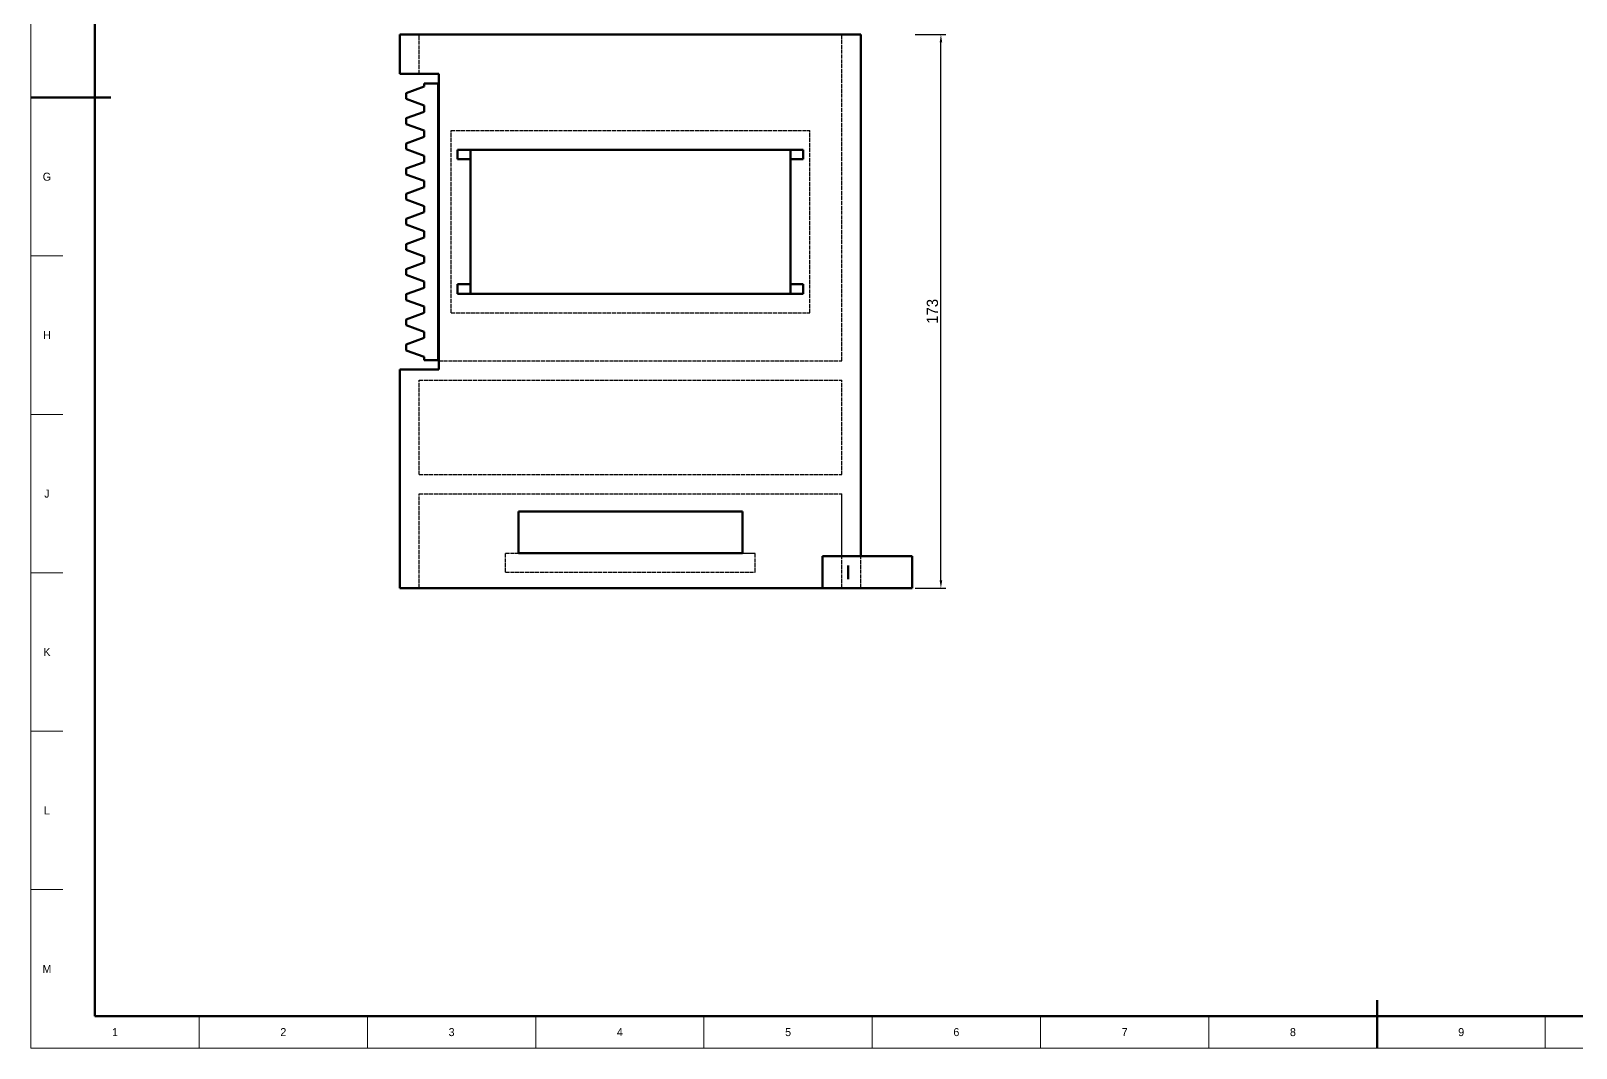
# Model space of a CAD drawing. Header units: millimetres. Extents: x 0 to 841, y 0 to 594.
# Drawn here: x 0 to 482.7, y 0 to 317.8 of the extents above; entities that cross this region are included whole.
import ezdxf
from ezdxf.enums import TextEntityAlignment as Align

# ---------------------------------------------------------------- set-up
doc = ezdxf.new("R2010")
doc.units = ezdxf.units.MM
doc.linetypes.add('DASHED', pattern=[1.524, 1.27, -0.254])
for name, color, linetype, lineweight in [('COTAS', 7, 'CONTINUOUS', 25), ('FINA', 7, 'CONTINUOUS', 18), ('NORMA', 7, 'CONTINUOUS', 70), ('OCULTA', 8, 'DASHED', 25), ('TEXTO', 7, 'CONTINUOUS', 25), ('VISIBLE', 7, 'CONTINUOUS', 50)]:
    doc.layers.add(name, color=color, linetype=linetype, lineweight=lineweight)
doc.dimstyles.new('F3D_1000', dxfattribs={"dimtxt": 3.5, "dimasz": 2.5, "dimexe": 1.5, "dimexo": 1, "dimgap": 0.9, "dimtad": 1, "dimdec": 1, "dimdsep": 46, "dimcen": 2.5, "dimazin": 3, "dimtfac": 1, "dimtmove": 0, "dimatfit": 3})

msp = doc.modelspace()

# ---------------------------------------------------------------- linework, layer by layer
at = {"layer": 'FINA'}
for p, q in [((0, 297), (10, 297)), ((0, 247.5), (10, 247.5)), ((0, 198), (10, 198)), ((0, 148.5), (10, 148.5)), ((0, 99), (10, 99)), ((0, 49.5), (10, 49.5)), ((52.56, 0), (52.56, 10)), ((105.12, 0), (105.12, 10)), ((157.69, 0), (157.69, 10)), ((210.25, 0), (210.25, 10)), ((262.81, 0), (262.81, 10)), ((315.38, 0), (315.38, 10)), ((367.94, 0), (367.94, 10)), ((420.5, 0), (420.5, 10)), ((473.06, 0), (473.06, 10))]:
    msp.add_line(p, q, dxfattribs=at)
msp.add_lwpolyline([(0, 0), (841, 0), (841, 594), (0, 594)], close=True, dxfattribs=at)
at = {"layer": 'NORMA'}
for p, q in [((0, 297), (25, 297)), ((420.5, 0), (420.5, 15))]:
    msp.add_line(p, q, dxfattribs=at)
msp.add_lwpolyline([(20, 10), (831, 10), (831, 584), (20, 584)], close=True, dxfattribs=at)
at = {"layer": 'OCULTA'}
for p, q in [((115.27, 304.38), (115.27, 316.68)), ((115.27, 316.68), (121.27, 316.68)), ((115.27, 316.68), (115.27, 316.68)), ((121.27, 304.38), (121.27, 316.68)), ((121.27, 316.68), (121.27, 316.68)), ((121.27, 304.38), (121.27, 316.68)), ((121.27, 316.68), (253.27, 316.68)), ((253.27, 214.68), (253.27, 316.68)), ((253.27, 316.68), (259.27, 316.68)), ((253.27, 214.68), (253.27, 316.68)), ((253.27, 316.68), (253.27, 316.68)), ((259.27, 143.68), (259.27, 316.68)), ((259.27, 316.68), (259.27, 316.68)), ((259.27, 316.68), (259.27, 316.68)), ((115.27, 304.38), (121.27, 304.38)), ((115.27, 304.38), (115.27, 304.38)), ((121.27, 304.38), (121.27, 304.38)), ((121.27, 304.38), (127.38, 304.38)), ((127.38, 214.68), (127.38, 304.38)), ((127.38, 304.38), (127.38, 304.38)), ((117.27, 298.35), (122.89, 300.4)), ((122.89, 300.4), (122.89, 301.37)), ((122.89, 301.37), (127.27, 301.37)), ((122.89, 301.37), (122.89, 301.37)), ((122.89, 300.4), (122.89, 300.4)), ((127.27, 214.98), (127.27, 301.37)), ((127.27, 301.37), (127.27, 301.37)), ((117.27, 296.54), (117.27, 298.35)), ((117.27, 298.35), (117.27, 298.35)), ((122.89, 294.49), (117.27, 296.54)), ((117.27, 296.54), (117.27, 296.54)), ((122.89, 292.54), (122.89, 294.49)), ((122.89, 294.49), (122.89, 294.49)), ((117.27, 290.49), (122.89, 292.54)), ((117.27, 288.69), (117.27, 290.49)), ((117.27, 290.49), (117.27, 290.49)), ((122.89, 292.54), (122.89, 292.54)), ((117.27, 288.69), (122.89, 286.64)), ((117.27, 288.69), (117.27, 288.69)), ((122.89, 284.69), (122.89, 286.64)), ((122.89, 286.64), (122.89, 286.64)), ((131.27, 229.68), (131.27, 286.68)), ((131.27, 229.68), (131.27, 286.68)), ((131.27, 286.68), (131.27, 286.68)), ((131.27, 286.68), (243.27, 286.68)), ((131.27, 286.68), (243.27, 286.68)), ((243.27, 229.68), (243.27, 286.68)), ((243.27, 229.68), (243.27, 286.68)), ((243.27, 286.68), (243.27, 286.68)), ((117.27, 282.64), (122.89, 284.69)), ((117.27, 280.83), (117.27, 282.64)), ((117.27, 282.64), (117.27, 282.64)), ((117.27, 280.83), (122.89, 278.79)), ((117.27, 280.83), (117.27, 280.83)), ((122.89, 284.69), (122.89, 284.69)), ((133.27, 280.68), (133.27, 280.68)), ((137.27, 235.68), (137.27, 280.68)), ((137.27, 280.68), (137.27, 280.68)), ((137.27, 280.68), (237.27, 280.68)), ((237.27, 235.68), (237.27, 280.68)), ((237.27, 280.68), (237.27, 280.68)), ((237.27, 280.68), (237.27, 280.68)), ((241.27, 280.68), (241.27, 280.68)), ((117.27, 274.79), (122.89, 276.83)), ((122.89, 276.83), (122.89, 278.79)), ((122.89, 278.79), (122.89, 278.79)), ((122.89, 276.83), (122.89, 276.83)), ((117.27, 272.98), (117.27, 274.79)), ((117.27, 274.79), (117.27, 274.79)), ((117.27, 272.98), (122.89, 270.93)), ((117.27, 272.98), (117.27, 272.98)), ((122.89, 268.98), (122.89, 270.93)), ((122.89, 270.93), (122.89, 270.93)), ((117.27, 266.93), (122.89, 268.98)), ((117.27, 265.13), (117.27, 266.93)), ((117.27, 266.93), (117.27, 266.93)), ((122.89, 268.98), (122.89, 268.98)), ((117.27, 265.13), (122.89, 263.08)), ((117.27, 265.13), (117.27, 265.13)), ((117.27, 259.08), (122.89, 261.13)), ((122.89, 261.13), (122.89, 263.08)), ((122.89, 263.08), (122.89, 263.08)), ((122.89, 261.13), (122.89, 261.13)), ((117.27, 257.27), (117.27, 259.08)), ((117.27, 259.08), (117.27, 259.08)), ((117.27, 257.27), (122.89, 255.22)), ((117.27, 257.27), (117.27, 257.27)), ((117.27, 251.22), (122.89, 253.27)), ((117.27, 249.42), (117.27, 251.22)), ((117.27, 251.22), (117.27, 251.22)), ((122.89, 253.27), (122.89, 255.22)), ((122.89, 255.22), (122.89, 255.22)), ((122.89, 253.27), (122.89, 253.27)), ((117.27, 249.42), (122.89, 247.37)), ((117.27, 249.42), (117.27, 249.42)), ((122.89, 245.42), (122.89, 247.37)), ((122.89, 247.37), (122.89, 247.37)), ((117.27, 243.37), (122.89, 245.42)), ((117.27, 241.56), (117.27, 243.37)), ((117.27, 243.37), (117.27, 243.37)), ((122.89, 239.52), (117.27, 241.56)), ((117.27, 241.56), (117.27, 241.56)), ((122.89, 245.42), (122.89, 245.42)), ((117.27, 235.52), (122.89, 237.56)), ((122.89, 237.56), (122.89, 239.52)), ((122.89, 239.52), (122.89, 239.52)), ((122.89, 237.56), (122.89, 237.56)), ((117.27, 233.71), (117.27, 235.52)), ((117.27, 235.52), (117.27, 235.52)), ((117.27, 233.71), (122.89, 231.66)), ((117.27, 233.71), (117.27, 233.71)), ((133.27, 235.68), (133.27, 235.68)), ((137.27, 235.68), (137.27, 235.68)), ((137.27, 235.68), (237.27, 235.68)), ((237.27, 235.68), (237.27, 235.68)), ((237.27, 235.68), (237.27, 235.68)), ((241.27, 235.68), (241.27, 235.68)), ((117.27, 227.66), (122.89, 229.71)), ((117.27, 225.86), (117.27, 227.66)), ((117.27, 227.66), (117.27, 227.66)), ((122.89, 229.71), (122.89, 231.66)), ((122.89, 231.66), (122.89, 231.66)), ((122.89, 229.71), (122.89, 229.71)), ((131.27, 229.68), (131.27, 229.68)), ((131.27, 229.68), (243.27, 229.68)), ((131.27, 229.68), (243.27, 229.68)), ((243.27, 229.68), (243.27, 229.68)), ((117.27, 225.86), (122.89, 223.81)), ((117.27, 225.86), (117.27, 225.86)), ((122.89, 221.86), (122.89, 223.81)), ((122.89, 223.81), (122.89, 223.81)), ((117.27, 219.81), (122.89, 221.86)), ((117.27, 218), (117.27, 219.81)), ((117.27, 219.81), (117.27, 219.81)), ((117.27, 218), (122.89, 215.95)), ((117.27, 218), (117.27, 218)), ((122.89, 221.86), (122.89, 221.86)), ((122.89, 214.98), (122.89, 215.95)), ((122.89, 215.95), (122.89, 215.95)), ((122.89, 214.98), (127.27, 214.98)), ((122.89, 214.98), (122.89, 214.98)), ((127.27, 214.98), (127.27, 214.98)), ((127.38, 211.98), (127.38, 214.68)), ((127.38, 214.68), (127.38, 214.68)), ((127.38, 214.68), (253.27, 214.68)), ((127.38, 214.68), (253.27, 214.68)), ((253.27, 214.68), (253.27, 214.68)), ((115.27, 143.68), (115.27, 211.98)), ((115.27, 211.98), (127.38, 211.98)), ((115.27, 211.98), (115.27, 211.98)), ((121.27, 179.18), (121.27, 208.68)), ((121.27, 208.68), (121.27, 208.68)), ((121.27, 179.18), (121.27, 208.68)), ((121.27, 208.68), (253.27, 208.68)), ((121.27, 208.68), (253.27, 208.68)), ((127.38, 211.98), (127.38, 211.98)), ((253.27, 179.18), (253.27, 208.68)), ((253.27, 208.68), (253.27, 208.68)), ((253.27, 179.18), (253.27, 208.68)), ((121.27, 179.18), (121.27, 179.18)), ((121.27, 179.18), (253.27, 179.18)), ((121.27, 179.18), (253.27, 179.18)), ((253.27, 179.18), (253.27, 179.18)), ((121.27, 143.68), (121.27, 173.18)), ((121.27, 173.18), (121.27, 173.18)), ((121.27, 143.68), (121.27, 173.18)), ((121.27, 173.18), (253.27, 173.18)), ((121.27, 173.18), (253.27, 173.18)), ((253.27, 143.68), (253.27, 173.18)), ((253.27, 173.18), (253.27, 173.18)), ((253.27, 153.68), (253.27, 173.18)), ((152.27, 154.68), (152.27, 167.68)), ((152.27, 167.68), (152.27, 167.68)), ((152.27, 167.68), (222.27, 167.68)), ((222.27, 154.68), (222.27, 167.68)), ((222.27, 167.68), (222.27, 167.68)), ((148.27, 148.68), (148.27, 154.68)), ((148.27, 154.68), (148.27, 154.68)), ((148.27, 148.68), (148.27, 154.68)), ((148.27, 154.68), (152.27, 154.68)), ((148.27, 154.68), (226.27, 154.68)), ((152.27, 154.68), (152.27, 154.68)), ((222.27, 154.68), (226.27, 154.68)), ((222.27, 154.68), (222.27, 154.68)), ((226.27, 148.68), (226.27, 154.68)), ((226.27, 154.68), (226.27, 154.68)), ((226.27, 148.68), (226.27, 154.68)), ((247.27, 143.68), (247.27, 153.68)), ((247.27, 153.68), (253.27, 153.68)), ((247.27, 153.68), (247.27, 153.68)), ((247.27, 143.68), (247.27, 153.68)), ((247.27, 153.68), (253.27, 153.68)), ((247.27, 153.68), (247.27, 153.68)), ((253.27, 143.68), (253.27, 153.68)), ((253.27, 153.68), (253.27, 153.68)), ((255.27, 150.83), (255.27, 150.82)), ((255.27, 150.82), (255.27, 150.81)), ((255.27, 150.81), (255.27, 150.79)), ((255.27, 150.79), (255.27, 150.75)), ((255.27, 150.75), (255.27, 150.71)), ((255.27, 150.71), (255.27, 150.66)), ((255.27, 150.66), (255.27, 150.61)), ((255.27, 150.61), (255.27, 150.54)), ((255.27, 150.54), (255.27, 150.47)), ((255.27, 150.38), (255.27, 150.47)), ((255.27, 150.38), (255.27, 150.29)), ((255.27, 150.29), (255.27, 150.2)), ((255.27, 150.1), (255.27, 150.2)), ((255.27, 150.1), (255.27, 149.99)), ((255.27, 149.99), (255.27, 149.87)), ((255.27, 149.75), (255.27, 149.87)), ((255.27, 149.75), (255.27, 149.63)), ((259.27, 143.68), (259.27, 153.68)), ((259.27, 153.68), (275.27, 153.68)), ((259.27, 153.68), (259.27, 153.68)), ((275.27, 143.68), (275.27, 153.68)), ((275.27, 153.68), (275.27, 153.68)), ((275.27, 150.83), (275.27, 150.82)), ((275.27, 150.82), (275.27, 150.81)), ((275.27, 150.81), (275.27, 150.79)), ((275.27, 150.79), (275.27, 150.75)), ((275.27, 150.75), (275.27, 150.71)), ((275.27, 150.71), (275.27, 150.66)), ((275.27, 150.66), (275.27, 150.61)), ((275.27, 150.61), (275.27, 150.54)), ((275.27, 150.54), (275.27, 150.47)), ((275.27, 150.38), (275.27, 150.47)), ((275.27, 150.38), (275.27, 150.29)), ((275.27, 150.29), (275.27, 150.2)), ((275.27, 150.1), (275.27, 150.2)), ((275.27, 150.1), (275.27, 149.99)), ((275.27, 149.99), (275.27, 149.87)), ((275.27, 149.75), (275.27, 149.87)), ((275.27, 149.75), (275.27, 149.63)), ((148.27, 148.68), (148.27, 148.68)), ((148.27, 148.68), (226.27, 148.68)), ((148.27, 148.68), (226.27, 148.68)), ((226.27, 148.68), (226.27, 148.68)), ((255.27, 149.63), (255.27, 149.5)), ((255.27, 149.37), (255.27, 149.5)), ((255.27, 149.37), (255.27, 149.23)), ((255.27, 149.23), (255.27, 149.1)), ((255.27, 148.96), (255.27, 149.1)), ((255.27, 148.82), (255.27, 148.96)), ((255.27, 148.68), (255.27, 148.82)), ((255.27, 148.54), (255.27, 148.68)), ((255.27, 148.4), (255.27, 148.54)), ((255.27, 148.26), (255.27, 148.4)), ((255.27, 148.12), (255.27, 148.26)), ((255.27, 147.99), (255.27, 148.12)), ((255.27, 147.86), (255.27, 147.99)), ((255.27, 147.73), (255.27, 147.86)), ((255.27, 147.6), (255.27, 147.73)), ((255.27, 147.48), (255.27, 147.6)), ((255.27, 147.37), (255.27, 147.48)), ((255.27, 147.26), (255.27, 147.37)), ((255.27, 147.16), (255.27, 147.26)), ((255.27, 147.06), (255.27, 147.16)), ((255.27, 146.97), (255.27, 147.06)), ((255.27, 146.89), (255.27, 146.97)), ((255.27, 146.82), (255.27, 146.89)), ((255.27, 146.75), (255.27, 146.82)), ((255.27, 146.69), (255.27, 146.75)), ((255.27, 146.64), (255.27, 146.69)), ((255.27, 146.6), (255.27, 146.64)), ((255.27, 146.57), (255.27, 146.6)), ((255.27, 146.55), (255.27, 146.57)), ((255.27, 146.53), (255.27, 146.55)), ((255.27, 146.53), (255.27, 146.53)), ((275.27, 149.63), (275.27, 149.5)), ((275.27, 149.37), (275.27, 149.5)), ((275.27, 149.37), (275.27, 149.23)), ((275.27, 149.23), (275.27, 149.1)), ((275.27, 148.96), (275.27, 149.1)), ((275.27, 148.82), (275.27, 148.96)), ((275.27, 148.68), (275.27, 148.82)), ((275.27, 148.54), (275.27, 148.68)), ((275.27, 148.4), (275.27, 148.54)), ((275.27, 148.26), (275.27, 148.4)), ((275.27, 148.12), (275.27, 148.26)), ((275.27, 147.99), (275.27, 148.12)), ((275.27, 147.86), (275.27, 147.99)), ((275.27, 147.73), (275.27, 147.86)), ((275.27, 147.6), (275.27, 147.73)), ((275.27, 147.48), (275.27, 147.6)), ((275.27, 147.37), (275.27, 147.48)), ((275.27, 147.26), (275.27, 147.37)), ((275.27, 147.16), (275.27, 147.26)), ((275.27, 147.06), (275.27, 147.16)), ((275.27, 146.97), (275.27, 147.06)), ((275.27, 146.89), (275.27, 146.97)), ((275.27, 146.82), (275.27, 146.89)), ((275.27, 146.75), (275.27, 146.82)), ((275.27, 146.69), (275.27, 146.75)), ((275.27, 146.64), (275.27, 146.69)), ((275.27, 146.6), (275.27, 146.64)), ((275.27, 146.57), (275.27, 146.6)), ((275.27, 146.55), (275.27, 146.57)), ((275.27, 146.53), (275.27, 146.55)), ((275.27, 146.53), (275.27, 146.53)), ((115.27, 143.68), (121.27, 143.68)), ((115.27, 143.68), (115.27, 143.68)), ((121.27, 143.68), (121.27, 143.68)), ((121.27, 143.68), (247.27, 143.68)), ((247.27, 143.68), (253.27, 143.68)), ((247.27, 143.68), (247.27, 143.68)), ((247.27, 143.68), (247.27, 143.68)), ((253.27, 143.68), (259.27, 143.68)), ((253.27, 143.68), (253.27, 143.68)), ((259.27, 143.68), (259.27, 143.68)), ((259.27, 143.68), (275.27, 143.68)), ((275.27, 143.68), (275.27, 143.68))]:
    msp.add_line(p, q, dxfattribs=at)
at = {"layer": 'VISIBLE'}
for p, q in [((115.27, 304.38), (115.27, 316.68)), ((115.27, 316.68), (121.27, 316.68)), ((115.27, 304.38), (115.27, 316.68)), ((115.27, 316.68), (115.27, 316.68)), ((115.27, 316.68), (115.27, 316.68)), ((115.27, 316.68), (259.27, 316.68)), ((121.27, 316.68), (259.27, 316.68)), ((259.27, 153.68), (259.27, 316.68)), ((259.27, 316.68), (259.27, 316.68)), ((259.27, 316.68), (259.27, 316.68)), ((259.27, 316.68), (259.27, 153.68)), ((115.27, 304.38), (127.38, 304.38)), ((127.38, 304.38), (115.27, 304.38)), ((115.27, 304.38), (115.27, 304.38)), ((115.27, 304.38), (115.27, 304.38)), ((127.38, 211.98), (127.38, 304.38)), ((127.38, 211.98), (127.38, 304.38)), ((127.38, 304.38), (127.38, 304.38)), ((127.38, 304.38), (127.38, 304.38)), ((127.38, 304.38), (127.38, 304.38)), ((127.38, 304.38), (127.38, 304.38)), ((127.38, 304.38), (127.38, 304.38)), ((127.38, 304.38), (127.38, 304.38)), ((127.38, 304.38), (127.38, 304.38)), ((127.38, 304.38), (127.38, 304.38)), ((127.38, 304.38), (127.38, 304.38)), ((127.38, 304.38), (127.38, 304.38)), ((127.38, 304.38), (127.38, 304.38)), ((127.38, 304.38), (127.38, 304.38)), ((127.38, 304.38), (127.38, 304.38)), ((127.38, 304.38), (127.38, 304.38)), ((127.38, 304.38), (127.38, 304.38)), ((127.38, 304.38), (127.38, 304.38)), ((117.27, 298.35), (122.89, 300.4)), ((117.27, 298.35), (122.89, 300.4)), ((122.89, 300.4), (122.89, 301.37)), ((122.89, 301.37), (127.27, 301.37)), ((122.89, 300.4), (122.89, 301.37)), ((122.89, 301.37), (122.89, 301.37)), ((122.89, 301.37), (122.89, 301.37)), ((122.89, 301.37), (127.27, 301.37)), ((122.89, 300.4), (122.89, 300.4)), ((122.89, 300.4), (122.89, 300.4)), ((122.89, 300.4), (122.89, 300.4)), ((122.89, 300.4), (122.89, 300.4)), ((122.89, 300.4), (122.89, 300.4)), ((122.89, 300.4), (122.89, 300.4)), ((122.89, 300.4), (122.89, 300.4)), ((122.89, 300.4), (122.89, 300.4)), ((122.89, 300.4), (122.89, 300.4)), ((122.89, 300.4), (122.89, 300.4)), ((122.89, 300.4), (122.89, 300.4)), ((122.89, 300.4), (122.89, 300.4)), ((127.27, 214.98), (127.27, 301.37)), ((127.27, 301.37), (127.27, 301.37)), ((127.27, 301.37), (127.27, 301.37)), ((127.27, 301.37), (127.27, 214.98)), ((117.27, 296.54), (117.27, 298.35)), ((117.27, 296.54), (117.27, 298.35)), ((117.27, 298.35), (117.27, 298.35)), ((117.27, 298.35), (117.27, 298.35)), ((122.89, 294.49), (117.27, 296.54)), ((122.89, 294.49), (117.27, 296.54)), ((117.27, 296.54), (117.27, 296.54)), ((117.27, 296.54), (117.27, 296.54)), ((122.89, 292.54), (122.89, 294.49)), ((122.89, 292.54), (122.89, 294.49)), ((122.89, 294.49), (122.89, 294.49)), ((122.89, 294.49), (122.89, 294.49)), ((122.89, 294.49), (122.89, 294.49)), ((122.89, 294.49), (122.89, 294.49)), ((122.89, 294.49), (122.89, 294.49)), ((122.89, 294.49), (122.89, 294.49)), ((122.89, 294.49), (122.89, 294.49)), ((122.89, 294.49), (122.89, 294.49)), ((122.89, 294.49), (122.89, 294.49)), ((122.89, 294.49), (122.89, 294.49)), ((122.89, 294.49), (122.89, 294.49)), ((122.89, 294.49), (122.89, 294.49)), ((117.27, 290.49), (122.89, 292.54)), ((117.27, 290.49), (122.89, 292.54)), ((117.27, 288.69), (117.27, 290.49)), ((117.27, 288.69), (117.27, 290.49)), ((117.27, 290.49), (117.27, 290.49)), ((117.27, 290.49), (117.27, 290.49)), ((122.89, 292.54), (122.89, 292.54)), ((122.89, 292.54), (122.89, 292.54)), ((122.89, 292.54), (122.89, 292.54)), ((122.89, 292.54), (122.89, 292.54)), ((122.89, 292.54), (122.89, 292.54)), ((122.89, 292.54), (122.89, 292.54)), ((122.89, 292.54), (122.89, 292.54)), ((122.89, 292.54), (122.89, 292.54)), ((122.89, 292.54), (122.89, 292.54)), ((122.89, 292.54), (122.89, 292.54)), ((122.89, 292.54), (122.89, 292.54)), ((122.89, 292.54), (122.89, 292.54)), ((117.27, 288.69), (122.89, 286.64)), ((122.89, 286.64), (117.27, 288.69)), ((117.27, 288.69), (117.27, 288.69)), ((117.27, 288.69), (117.27, 288.69)), ((122.89, 284.69), (122.89, 286.64)), ((122.89, 284.69), (122.89, 286.64)), ((122.89, 286.64), (122.89, 286.64)), ((122.89, 286.64), (122.89, 286.64)), ((122.89, 286.64), (122.89, 286.64)), ((122.89, 286.64), (122.89, 286.64)), ((122.89, 286.64), (122.89, 286.64)), ((122.89, 286.64), (122.89, 286.64)), ((122.89, 286.64), (122.89, 286.64)), ((122.89, 286.64), (122.89, 286.64)), ((122.89, 286.64), (122.89, 286.64)), ((122.89, 286.64), (122.89, 286.64)), ((122.89, 286.64), (122.89, 286.64)), ((122.89, 286.64), (122.89, 286.64)), ((117.27, 282.64), (122.89, 284.69)), ((117.27, 282.64), (122.89, 284.69)), ((117.27, 280.83), (117.27, 282.64)), ((117.27, 280.83), (117.27, 282.64)), ((117.27, 282.64), (117.27, 282.64)), ((117.27, 282.64), (117.27, 282.64)), ((117.27, 280.83), (122.89, 278.79)), ((122.89, 278.79), (117.27, 280.83)), ((117.27, 280.83), (117.27, 280.83)), ((117.27, 280.83), (117.27, 280.83)), ((122.89, 284.69), (122.89, 284.69)), ((122.89, 284.69), (122.89, 284.69)), ((122.89, 284.69), (122.89, 284.69)), ((122.89, 284.69), (122.89, 284.69)), ((122.89, 284.69), (122.89, 284.69)), ((122.89, 284.69), (122.89, 284.69)), ((122.89, 284.69), (122.89, 284.69)), ((122.89, 284.69), (122.89, 284.69)), ((122.89, 284.69), (122.89, 284.69)), ((122.89, 284.69), (122.89, 284.69)), ((122.89, 284.69), (122.89, 284.69)), ((122.89, 284.69), (122.89, 284.69)), ((133.27, 280.68), (133.27, 277.68)), ((133.27, 277.68), (133.27, 280.68)), ((133.27, 280.68), (137.27, 280.68)), ((133.27, 280.68), (241.27, 280.68)), ((137.27, 280.68), (137.27, 277.68)), ((137.27, 280.68), (137.27, 280.68)), ((137.27, 280.68), (137.27, 280.68)), ((137.27, 280.68), (137.27, 280.68)), ((137.27, 280.68), (137.27, 280.68)), ((137.27, 280.68), (137.27, 280.68)), ((137.27, 280.68), (137.27, 280.68)), ((137.27, 280.68), (137.27, 280.68)), ((137.27, 280.68), (137.27, 280.68)), ((137.27, 280.68), (137.27, 280.68)), ((137.27, 280.68), (137.27, 280.68)), ((137.27, 280.68), (137.27, 280.68)), ((137.27, 280.68), (137.27, 280.68)), ((137.27, 280.68), (137.27, 280.68)), ((137.27, 280.68), (137.27, 280.68)), ((137.27, 280.68), (137.27, 280.68)), ((137.27, 280.68), (137.27, 280.68)), ((137.27, 280.68), (137.27, 235.68)), ((237.27, 280.68), (137.27, 280.68)), ((237.27, 280.68), (241.27, 280.68)), ((237.27, 280.68), (237.27, 277.68)), ((237.27, 235.68), (237.27, 280.68)), ((237.27, 280.68), (237.27, 280.68)), ((237.27, 280.68), (237.27, 280.68)), ((237.27, 280.68), (237.27, 280.68)), ((237.27, 280.68), (237.27, 280.68)), ((237.27, 280.68), (237.27, 280.68)), ((237.27, 280.68), (237.27, 280.68)), ((237.27, 280.68), (237.27, 280.68)), ((237.27, 280.68), (237.27, 280.68)), ((237.27, 280.68), (237.27, 280.68)), ((237.27, 280.68), (237.27, 280.68)), ((237.27, 280.68), (237.27, 280.68)), ((237.27, 280.68), (237.27, 280.68)), ((237.27, 280.68), (237.27, 280.68)), ((237.27, 280.68), (237.27, 280.68)), ((237.27, 280.68), (237.27, 280.68)), ((237.27, 280.68), (237.27, 280.68)), ((241.27, 280.68), (241.27, 277.68)), ((241.27, 277.68), (241.27, 280.68)), ((117.27, 274.79), (122.89, 276.83)), ((117.27, 274.79), (122.89, 276.83)), ((122.89, 276.83), (122.89, 278.79)), ((122.89, 276.83), (122.89, 278.79)), ((122.89, 278.79), (122.89, 278.79)), ((122.89, 278.79), (122.89, 278.79)), ((122.89, 278.79), (122.89, 278.79)), ((122.89, 278.79), (122.89, 278.79)), ((122.89, 278.79), (122.89, 278.79)), ((122.89, 278.79), (122.89, 278.79)), ((122.89, 278.79), (122.89, 278.79)), ((122.89, 278.79), (122.89, 278.79)), ((122.89, 278.79), (122.89, 278.79)), ((122.89, 278.79), (122.89, 278.79)), ((122.89, 278.79), (122.89, 278.79)), ((122.89, 278.79), (122.89, 278.79)), ((122.89, 276.83), (122.89, 276.83)), ((122.89, 276.83), (122.89, 276.83)), ((122.89, 276.83), (122.89, 276.83)), ((122.89, 276.83), (122.89, 276.83)), ((122.89, 276.83), (122.89, 276.83)), ((122.89, 276.83), (122.89, 276.83)), ((122.89, 276.83), (122.89, 276.83)), ((122.89, 276.83), (122.89, 276.83)), ((122.89, 276.83), (122.89, 276.83)), ((122.89, 276.83), (122.89, 276.83)), ((122.89, 276.83), (122.89, 276.83)), ((122.89, 276.83), (122.89, 276.83)), ((133.27, 277.68), (137.27, 277.68)), ((137.27, 238.68), (137.27, 277.68)), ((237.27, 238.68), (237.27, 277.68)), ((237.27, 277.68), (241.27, 277.68)), ((117.27, 272.98), (117.27, 274.79)), ((117.27, 272.98), (117.27, 274.79)), ((117.27, 274.79), (117.27, 274.79)), ((117.27, 274.79), (117.27, 274.79)), ((117.27, 272.98), (122.89, 270.93)), ((122.89, 270.93), (117.27, 272.98)), ((117.27, 272.98), (117.27, 272.98)), ((117.27, 272.98), (117.27, 272.98)), ((122.89, 268.98), (122.89, 270.93)), ((122.89, 268.98), (122.89, 270.93)), ((122.89, 270.93), (122.89, 270.93)), ((122.89, 270.93), (122.89, 270.93)), ((122.89, 270.93), (122.89, 270.93)), ((122.89, 270.93), (122.89, 270.93)), ((122.89, 270.93), (122.89, 270.93)), ((122.89, 270.93), (122.89, 270.93)), ((122.89, 270.93), (122.89, 270.93)), ((122.89, 270.93), (122.89, 270.93)), ((122.89, 270.93), (122.89, 270.93)), ((122.89, 270.93), (122.89, 270.93)), ((122.89, 270.93), (122.89, 270.93)), ((122.89, 270.93), (122.89, 270.93)), ((117.27, 266.93), (122.89, 268.98)), ((117.27, 266.93), (122.89, 268.98)), ((117.27, 265.13), (117.27, 266.93)), ((117.27, 265.13), (117.27, 266.93)), ((117.27, 266.93), (117.27, 266.93)), ((117.27, 266.93), (117.27, 266.93)), ((122.89, 268.98), (122.89, 268.98)), ((122.89, 268.98), (122.89, 268.98)), ((122.89, 268.98), (122.89, 268.98)), ((122.89, 268.98), (122.89, 268.98)), ((122.89, 268.98), (122.89, 268.98)), ((122.89, 268.98), (122.89, 268.98)), ((122.89, 268.98), (122.89, 268.98)), ((122.89, 268.98), (122.89, 268.98)), ((122.89, 268.98), (122.89, 268.98)), ((122.89, 268.98), (122.89, 268.98)), ((122.89, 268.98), (122.89, 268.98)), ((122.89, 268.98), (122.89, 268.98)), ((117.27, 265.13), (122.89, 263.08)), ((122.89, 263.08), (117.27, 265.13)), ((117.27, 265.13), (117.27, 265.13)), ((117.27, 265.13), (117.27, 265.13)), ((117.27, 259.08), (122.89, 261.13)), ((117.27, 259.08), (122.89, 261.13)), ((122.89, 261.13), (122.89, 263.08)), ((122.89, 261.13), (122.89, 263.08)), ((122.89, 263.08), (122.89, 263.08)), ((122.89, 263.08), (122.89, 263.08)), ((122.89, 263.08), (122.89, 263.08)), ((122.89, 263.08), (122.89, 263.08)), ((122.89, 263.08), (122.89, 263.08)), ((122.89, 263.08), (122.89, 263.08)), ((122.89, 263.08), (122.89, 263.08)), ((122.89, 263.08), (122.89, 263.08)), ((122.89, 263.08), (122.89, 263.08)), ((122.89, 263.08), (122.89, 263.08)), ((122.89, 263.08), (122.89, 263.08)), ((122.89, 263.08), (122.89, 263.08)), ((122.89, 261.13), (122.89, 261.13)), ((122.89, 261.13), (122.89, 261.13)), ((122.89, 261.13), (122.89, 261.13)), ((122.89, 261.13), (122.89, 261.13)), ((122.89, 261.13), (122.89, 261.13)), ((122.89, 261.13), (122.89, 261.13)), ((122.89, 261.13), (122.89, 261.13)), ((122.89, 261.13), (122.89, 261.13)), ((122.89, 261.13), (122.89, 261.13)), ((122.89, 261.13), (122.89, 261.13)), ((122.89, 261.13), (122.89, 261.13)), ((122.89, 261.13), (122.89, 261.13)), ((117.27, 257.27), (117.27, 259.08)), ((117.27, 257.27), (117.27, 259.08)), ((117.27, 259.08), (117.27, 259.08)), ((117.27, 259.08), (117.27, 259.08)), ((117.27, 257.27), (122.89, 255.22)), ((122.89, 255.22), (117.27, 257.27)), ((117.27, 257.27), (117.27, 257.27)), ((117.27, 257.27), (117.27, 257.27)), ((117.27, 251.22), (122.89, 253.27)), ((117.27, 251.22), (122.89, 253.27)), ((117.27, 249.42), (117.27, 251.22)), ((117.27, 249.42), (117.27, 251.22)), ((117.27, 251.22), (117.27, 251.22)), ((117.27, 251.22), (117.27, 251.22)), ((122.89, 253.27), (122.89, 255.22)), ((122.89, 253.27), (122.89, 255.22)), ((122.89, 255.22), (122.89, 255.22)), ((122.89, 255.22), (122.89, 255.22)), ((122.89, 255.22), (122.89, 255.22)), ((122.89, 255.22), (122.89, 255.22)), ((122.89, 255.22), (122.89, 255.22)), ((122.89, 255.22), (122.89, 255.22)), ((122.89, 255.22), (122.89, 255.22)), ((122.89, 255.22), (122.89, 255.22)), ((122.89, 255.22), (122.89, 255.22)), ((122.89, 255.22), (122.89, 255.22)), ((122.89, 255.22), (122.89, 255.22)), ((122.89, 255.22), (122.89, 255.22)), ((122.89, 253.27), (122.89, 253.27)), ((122.89, 253.27), (122.89, 253.27)), ((122.89, 253.27), (122.89, 253.27)), ((122.89, 253.27), (122.89, 253.27)), ((122.89, 253.27), (122.89, 253.27)), ((122.89, 253.27), (122.89, 253.27)), ((122.89, 253.27), (122.89, 253.27)), ((122.89, 253.27), (122.89, 253.27)), ((122.89, 253.27), (122.89, 253.27)), ((122.89, 253.27), (122.89, 253.27)), ((122.89, 253.27), (122.89, 253.27)), ((122.89, 253.27), (122.89, 253.27)), ((117.27, 249.42), (122.89, 247.37)), ((122.89, 247.37), (117.27, 249.42)), ((117.27, 249.42), (117.27, 249.42)), ((117.27, 249.42), (117.27, 249.42)), ((122.89, 245.42), (122.89, 247.37)), ((122.89, 245.42), (122.89, 247.37)), ((122.89, 247.37), (122.89, 247.37)), ((122.89, 247.37), (122.89, 247.37)), ((122.89, 247.37), (122.89, 247.37)), ((122.89, 247.37), (122.89, 247.37)), ((122.89, 247.37), (122.89, 247.37)), ((122.89, 247.37), (122.89, 247.37)), ((122.89, 247.37), (122.89, 247.37)), ((122.89, 247.37), (122.89, 247.37)), ((122.89, 247.37), (122.89, 247.37)), ((122.89, 247.37), (122.89, 247.37)), ((122.89, 247.37), (122.89, 247.37)), ((122.89, 247.37), (122.89, 247.37)), ((117.27, 243.37), (122.89, 245.42)), ((117.27, 243.37), (122.89, 245.42)), ((117.27, 241.56), (117.27, 243.37)), ((117.27, 241.56), (117.27, 243.37)), ((117.27, 243.37), (117.27, 243.37)), ((117.27, 243.37), (117.27, 243.37)), ((122.89, 239.52), (117.27, 241.56)), ((122.89, 239.52), (117.27, 241.56)), ((117.27, 241.56), (117.27, 241.56)), ((117.27, 241.56), (117.27, 241.56)), ((122.89, 245.42), (122.89, 245.42)), ((122.89, 245.42), (122.89, 245.42)), ((122.89, 245.42), (122.89, 245.42)), ((122.89, 245.42), (122.89, 245.42)), ((122.89, 245.42), (122.89, 245.42)), ((122.89, 245.42), (122.89, 245.42)), ((122.89, 245.42), (122.89, 245.42)), ((122.89, 245.42), (122.89, 245.42)), ((122.89, 245.42), (122.89, 245.42)), ((122.89, 245.42), (122.89, 245.42)), ((122.89, 245.42), (122.89, 245.42)), ((122.89, 245.42), (122.89, 245.42)), ((117.27, 235.52), (122.89, 237.56)), ((117.27, 235.52), (122.89, 237.56)), ((122.89, 237.56), (122.89, 239.52)), ((122.89, 237.56), (122.89, 239.52)), ((122.89, 239.52), (122.89, 239.52)), ((122.89, 239.52), (122.89, 239.52)), ((122.89, 239.52), (122.89, 239.52)), ((122.89, 239.52), (122.89, 239.52)), ((122.89, 239.52), (122.89, 239.52)), ((122.89, 239.52), (122.89, 239.52)), ((122.89, 239.52), (122.89, 239.52)), ((122.89, 239.52), (122.89, 239.52)), ((122.89, 239.52), (122.89, 239.52)), ((122.89, 239.52), (122.89, 239.52)), ((122.89, 239.52), (122.89, 239.52)), ((122.89, 239.52), (122.89, 239.52)), ((122.89, 237.56), (122.89, 237.56)), ((122.89, 237.56), (122.89, 237.56)), ((122.89, 237.56), (122.89, 237.56)), ((122.89, 237.56), (122.89, 237.56)), ((122.89, 237.56), (122.89, 237.56)), ((122.89, 237.56), (122.89, 237.56)), ((122.89, 237.56), (122.89, 237.56)), ((122.89, 237.56), (122.89, 237.56)), ((122.89, 237.56), (122.89, 237.56)), ((122.89, 237.56), (122.89, 237.56)), ((122.89, 237.56), (122.89, 237.56)), ((122.89, 237.56), (122.89, 237.56)), ((133.27, 235.68), (133.27, 238.68)), ((133.27, 235.68), (133.27, 238.68)), ((133.27, 238.68), (137.27, 238.68)), ((137.27, 235.68), (137.27, 238.68)), ((237.27, 235.68), (237.27, 238.68)), ((237.27, 238.68), (241.27, 238.68)), ((241.27, 235.68), (241.27, 238.68)), ((241.27, 235.68), (241.27, 238.68)), ((117.27, 233.71), (117.27, 235.52)), ((117.27, 233.71), (117.27, 235.52)), ((117.27, 235.52), (117.27, 235.52)), ((117.27, 235.52), (117.27, 235.52)), ((117.27, 233.71), (122.89, 231.66)), ((122.89, 231.66), (117.27, 233.71)), ((117.27, 233.71), (117.27, 233.71)), ((117.27, 233.71), (117.27, 233.71)), ((133.27, 235.68), (137.27, 235.68)), ((133.27, 235.68), (241.27, 235.68)), ((137.27, 235.68), (137.27, 235.68)), ((137.27, 235.68), (137.27, 235.68)), ((137.27, 235.68), (137.27, 235.68)), ((137.27, 235.68), (137.27, 235.68)), ((137.27, 235.68), (137.27, 235.68)), ((137.27, 235.68), (137.27, 235.68)), ((137.27, 235.68), (137.27, 235.68)), ((137.27, 235.68), (137.27, 235.68)), ((137.27, 235.68), (137.27, 235.68)), ((137.27, 235.68), (137.27, 235.68)), ((137.27, 235.68), (137.27, 235.68)), ((137.27, 235.68), (137.27, 235.68)), ((137.27, 235.68), (137.27, 235.68)), ((137.27, 235.68), (137.27, 235.68)), ((137.27, 235.68), (137.27, 235.68)), ((137.27, 235.68), (137.27, 235.68)), ((137.27, 235.68), (237.27, 235.68)), ((237.27, 235.68), (241.27, 235.68)), ((237.27, 235.68), (237.27, 235.68)), ((237.27, 235.68), (237.27, 235.68)), ((237.27, 235.68), (237.27, 235.68)), ((237.27, 235.68), (237.27, 235.68)), ((237.27, 235.68), (237.27, 235.68)), ((237.27, 235.68), (237.27, 235.68)), ((237.27, 235.68), (237.27, 235.68)), ((237.27, 235.68), (237.27, 235.68)), ((237.27, 235.68), (237.27, 235.68)), ((237.27, 235.68), (237.27, 235.68)), ((237.27, 235.68), (237.27, 235.68)), ((237.27, 235.68), (237.27, 235.68)), ((237.27, 235.68), (237.27, 235.68)), ((237.27, 235.68), (237.27, 235.68)), ((237.27, 235.68), (237.27, 235.68)), ((237.27, 235.68), (237.27, 235.68)), ((117.27, 227.66), (122.89, 229.71)), ((117.27, 227.66), (122.89, 229.71)), ((117.27, 225.86), (117.27, 227.66)), ((117.27, 225.86), (117.27, 227.66)), ((117.27, 227.66), (117.27, 227.66)), ((117.27, 227.66), (117.27, 227.66)), ((122.89, 229.71), (122.89, 231.66)), ((122.89, 229.71), (122.89, 231.66)), ((122.89, 231.66), (122.89, 231.66)), ((122.89, 231.66), (122.89, 231.66)), ((122.89, 231.66), (122.89, 231.66)), ((122.89, 231.66), (122.89, 231.66)), ((122.89, 231.66), (122.89, 231.66)), ((122.89, 231.66), (122.89, 231.66)), ((122.89, 231.66), (122.89, 231.66)), ((122.89, 231.66), (122.89, 231.66)), ((122.89, 231.66), (122.89, 231.66)), ((122.89, 231.66), (122.89, 231.66)), ((122.89, 231.66), (122.89, 231.66)), ((122.89, 231.66), (122.89, 231.66)), ((122.89, 229.71), (122.89, 229.71)), ((122.89, 229.71), (122.89, 229.71)), ((122.89, 229.71), (122.89, 229.71)), ((122.89, 229.71), (122.89, 229.71)), ((122.89, 229.71), (122.89, 229.71)), ((122.89, 229.71), (122.89, 229.71)), ((122.89, 229.71), (122.89, 229.71)), ((122.89, 229.71), (122.89, 229.71)), ((122.89, 229.71), (122.89, 229.71)), ((122.89, 229.71), (122.89, 229.71)), ((122.89, 229.71), (122.89, 229.71)), ((122.89, 229.71), (122.89, 229.71)), ((117.27, 225.86), (122.89, 223.81)), ((122.89, 223.81), (117.27, 225.86)), ((117.27, 225.86), (117.27, 225.86)), ((117.27, 225.86), (117.27, 225.86)), ((122.89, 221.86), (122.89, 223.81)), ((122.89, 221.86), (122.89, 223.81)), ((122.89, 223.81), (122.89, 223.81)), ((122.89, 223.81), (122.89, 223.81)), ((122.89, 223.81), (122.89, 223.81)), ((122.89, 223.81), (122.89, 223.81)), ((122.89, 223.81), (122.89, 223.81)), ((122.89, 223.81), (122.89, 223.81)), ((122.89, 223.81), (122.89, 223.81)), ((122.89, 223.81), (122.89, 223.81)), ((122.89, 223.81), (122.89, 223.81)), ((122.89, 223.81), (122.89, 223.81)), ((122.89, 223.81), (122.89, 223.81)), ((122.89, 223.81), (122.89, 223.81)), ((117.27, 219.81), (122.89, 221.86)), ((117.27, 219.81), (122.89, 221.86)), ((117.27, 218), (117.27, 219.81)), ((117.27, 219.81), (117.27, 219.81)), ((117.27, 218), (117.27, 219.81)), ((117.27, 219.81), (117.27, 219.81)), ((117.27, 218), (122.89, 215.95)), ((122.89, 215.95), (117.27, 218)), ((117.27, 218), (117.27, 218)), ((117.27, 218), (117.27, 218)), ((122.89, 221.86), (122.89, 221.86)), ((122.89, 221.86), (122.89, 221.86)), ((122.89, 221.86), (122.89, 221.86)), ((122.89, 221.86), (122.89, 221.86)), ((122.89, 221.86), (122.89, 221.86)), ((122.89, 221.86), (122.89, 221.86)), ((122.89, 221.86), (122.89, 221.86)), ((122.89, 221.86), (122.89, 221.86)), ((122.89, 221.86), (122.89, 221.86)), ((122.89, 221.86), (122.89, 221.86)), ((122.89, 221.86), (122.89, 221.86)), ((122.89, 221.86), (122.89, 221.86)), ((122.89, 214.98), (122.89, 215.95)), ((122.89, 214.98), (122.89, 215.95)), ((122.89, 215.95), (122.89, 215.95)), ((122.89, 215.95), (122.89, 215.95)), ((122.89, 215.95), (122.89, 215.95)), ((122.89, 215.95), (122.89, 215.95)), ((122.89, 215.95), (122.89, 215.95)), ((122.89, 215.95), (122.89, 215.95)), ((122.89, 215.95), (122.89, 215.95)), ((122.89, 215.95), (122.89, 215.95)), ((122.89, 215.95), (122.89, 215.95)), ((122.89, 215.95), (122.89, 215.95)), ((122.89, 215.95), (122.89, 215.95)), ((122.89, 215.95), (122.89, 215.95)), ((122.89, 214.98), (127.27, 214.98)), ((127.27, 214.98), (122.89, 214.98)), ((122.89, 214.98), (122.89, 214.98)), ((122.89, 214.98), (122.89, 214.98)), ((127.27, 214.98), (127.27, 214.98)), ((127.27, 214.98), (127.27, 214.98)), ((115.27, 143.68), (115.27, 211.98)), ((115.27, 211.98), (127.38, 211.98)), ((115.27, 211.98), (115.27, 211.98)), ((115.27, 211.98), (127.38, 211.98)), ((115.27, 143.68), (115.27, 211.98)), ((115.27, 211.98), (115.27, 211.98)), ((127.38, 211.98), (127.38, 211.98)), ((127.38, 211.98), (127.38, 211.98)), ((127.38, 211.98), (127.38, 211.98)), ((127.38, 211.98), (127.38, 211.98)), ((127.38, 211.98), (127.38, 211.98)), ((127.38, 211.98), (127.38, 211.98)), ((127.38, 211.98), (127.38, 211.98)), ((127.38, 211.98), (127.38, 211.98)), ((127.38, 211.98), (127.38, 211.98)), ((127.38, 211.98), (127.38, 211.98)), ((127.38, 211.98), (127.38, 211.98)), ((127.38, 211.98), (127.38, 211.98)), ((127.38, 211.98), (127.38, 211.98)), ((127.38, 211.98), (127.38, 211.98)), ((127.38, 211.98), (127.38, 211.98)), ((127.38, 211.98), (127.38, 211.98)), ((152.27, 154.68), (152.27, 167.68)), ((152.27, 167.68), (222.27, 167.68)), ((222.27, 167.68), (152.27, 167.68)), ((152.27, 167.68), (152.27, 167.68)), ((152.27, 167.68), (152.27, 167.68)), ((152.27, 167.68), (152.27, 167.68)), ((152.27, 167.68), (152.27, 167.68)), ((152.27, 167.68), (152.27, 167.68)), ((152.27, 167.68), (152.27, 167.68)), ((152.27, 167.68), (152.27, 167.68)), ((152.27, 167.68), (152.27, 167.68)), ((152.27, 167.68), (152.27, 167.68)), ((152.27, 167.68), (152.27, 167.68)), ((152.27, 167.68), (152.27, 167.68)), ((152.27, 167.68), (152.27, 167.68)), ((152.27, 167.68), (152.27, 167.68)), ((152.27, 167.68), (152.27, 167.68)), ((152.27, 167.68), (152.27, 167.68)), ((152.27, 167.68), (152.27, 167.68)), ((152.27, 167.68), (152.27, 154.68)), ((222.27, 154.68), (222.27, 167.68)), ((222.27, 154.68), (222.27, 167.68)), ((222.27, 167.68), (222.27, 167.68)), ((222.27, 167.68), (222.27, 167.68)), ((222.27, 167.68), (222.27, 167.68)), ((222.27, 167.68), (222.27, 167.68)), ((222.27, 167.68), (222.27, 167.68)), ((222.27, 167.68), (222.27, 167.68)), ((222.27, 167.68), (222.27, 167.68)), ((222.27, 167.68), (222.27, 167.68)), ((222.27, 167.68), (222.27, 167.68)), ((222.27, 167.68), (222.27, 167.68)), ((222.27, 167.68), (222.27, 167.68)), ((222.27, 167.68), (222.27, 167.68)), ((222.27, 167.68), (222.27, 167.68)), ((222.27, 167.68), (222.27, 167.68)), ((222.27, 167.68), (222.27, 167.68)), ((222.27, 167.68), (222.27, 167.68)), ((152.27, 154.68), (222.27, 154.68)), ((152.27, 154.68), (152.27, 154.68)), ((152.27, 154.68), (152.27, 154.68)), ((152.27, 154.68), (152.27, 154.68)), ((152.27, 154.68), (152.27, 154.68)), ((152.27, 154.68), (152.27, 154.68)), ((152.27, 154.68), (152.27, 154.68)), ((152.27, 154.68), (152.27, 154.68)), ((152.27, 154.68), (152.27, 154.68)), ((152.27, 154.68), (152.27, 154.68)), ((152.27, 154.68), (152.27, 154.68)), ((152.27, 154.68), (152.27, 154.68)), ((152.27, 154.68), (152.27, 154.68)), ((152.27, 154.68), (152.27, 154.68)), ((152.27, 154.68), (152.27, 154.68)), ((152.27, 154.68), (152.27, 154.68)), ((152.27, 154.68), (152.27, 154.68)), ((152.27, 154.68), (222.27, 154.68)), ((222.27, 154.68), (222.27, 154.68)), ((222.27, 154.68), (222.27, 154.68)), ((222.27, 154.68), (222.27, 154.68)), ((222.27, 154.68), (222.27, 154.68)), ((222.27, 154.68), (222.27, 154.68)), ((222.27, 154.68), (222.27, 154.68)), ((222.27, 154.68), (222.27, 154.68)), ((222.27, 154.68), (222.27, 154.68)), ((222.27, 154.68), (222.27, 154.68)), ((222.27, 154.68), (222.27, 154.68)), ((222.27, 154.68), (222.27, 154.68)), ((222.27, 154.68), (222.27, 154.68)), ((222.27, 154.68), (222.27, 154.68)), ((222.27, 154.68), (222.27, 154.68)), ((222.27, 154.68), (222.27, 154.68)), ((222.27, 154.68), (222.27, 154.68)), ((247.27, 143.68), (247.27, 153.68)), ((247.27, 153.68), (259.27, 153.68)), ((247.27, 143.68), (247.27, 153.68)), ((247.27, 153.68), (275.27, 153.68)), ((255.27, 150.82), (255.27, 150.83)), ((255.27, 150.81), (255.27, 150.82)), ((255.27, 150.79), (255.27, 150.81)), ((255.27, 150.75), (255.27, 150.79)), ((255.27, 150.71), (255.27, 150.75)), ((255.27, 150.66), (255.27, 150.71)), ((255.27, 150.61), (255.27, 150.66)), ((255.27, 150.54), (255.27, 150.61)), ((255.27, 150.47), (255.27, 150.54)), ((255.27, 150.38), (255.27, 150.47)), ((255.27, 150.29), (255.27, 150.38)), ((255.27, 150.2), (255.27, 150.29)), ((255.27, 150.1), (255.27, 150.2)), ((255.27, 149.99), (255.27, 150.1)), ((255.27, 149.87), (255.27, 149.99)), ((255.27, 149.75), (255.27, 149.87)), ((255.27, 149.63), (255.27, 149.75)), ((259.27, 153.68), (259.27, 153.68)), ((259.27, 153.68), (259.27, 153.68)), ((259.27, 153.68), (259.27, 153.68)), ((259.27, 153.68), (259.27, 153.68)), ((259.27, 153.68), (259.27, 153.68)), ((259.27, 153.68), (259.27, 153.68)), ((259.27, 153.68), (259.27, 153.68)), ((259.27, 153.68), (259.27, 153.68)), ((259.27, 153.68), (259.27, 153.68)), ((259.27, 153.68), (259.27, 153.68)), ((259.27, 153.68), (259.27, 153.68)), ((259.27, 153.68), (259.27, 153.68)), ((259.27, 153.68), (259.27, 153.68)), ((259.27, 153.68), (259.27, 153.68)), ((259.27, 153.68), (259.27, 153.68)), ((259.27, 153.68), (259.27, 153.68)), ((259.27, 153.68), (275.27, 153.68)), ((275.27, 143.68), (275.27, 153.68)), ((275.27, 153.68), (275.27, 153.68)), ((275.27, 153.68), (275.27, 153.68)), ((275.27, 153.68), (275.27, 143.68)), ((275.27, 150.82), (275.27, 150.83)), ((275.27, 150.81), (275.27, 150.82)), ((275.27, 150.79), (275.27, 150.81)), ((275.27, 150.75), (275.27, 150.79)), ((275.27, 150.71), (275.27, 150.75)), ((275.27, 150.66), (275.27, 150.71)), ((275.27, 150.61), (275.27, 150.66)), ((275.27, 150.54), (275.27, 150.61)), ((275.27, 150.47), (275.27, 150.54)), ((275.27, 150.38), (275.27, 150.47)), ((275.27, 150.29), (275.27, 150.38)), ((275.27, 150.2), (275.27, 150.29)), ((275.27, 150.1), (275.27, 150.2)), ((275.27, 149.99), (275.27, 150.1)), ((275.27, 149.87), (275.27, 149.99)), ((275.27, 149.75), (275.27, 149.87)), ((275.27, 149.63), (275.27, 149.75)), ((255.27, 149.5), (255.27, 149.63)), ((255.27, 149.37), (255.27, 149.5)), ((255.27, 149.23), (255.27, 149.37)), ((255.27, 149.1), (255.27, 149.23)), ((255.27, 148.96), (255.27, 149.1)), ((255.27, 148.82), (255.27, 148.96)), ((255.27, 148.68), (255.27, 148.82)), ((255.27, 148.54), (255.27, 148.68)), ((255.27, 148.4), (255.27, 148.54)), ((255.27, 148.4), (255.27, 148.26)), ((255.27, 148.26), (255.27, 148.12)), ((255.27, 147.99), (255.27, 148.12)), ((255.27, 147.99), (255.27, 147.86)), ((255.27, 147.73), (255.27, 147.86)), ((255.27, 147.73), (255.27, 147.6)), ((255.27, 147.6), (255.27, 147.48)), ((255.27, 147.37), (255.27, 147.48)), ((255.27, 147.37), (255.27, 147.26)), ((255.27, 147.26), (255.27, 147.16)), ((255.27, 147.16), (255.27, 147.06)), ((255.27, 146.97), (255.27, 147.06)), ((255.27, 146.97), (255.27, 146.89)), ((255.27, 146.89), (255.27, 146.82)), ((255.27, 146.82), (255.27, 146.75)), ((255.27, 146.75), (255.27, 146.69)), ((255.27, 146.69), (255.27, 146.64)), ((255.27, 146.64), (255.27, 146.6)), ((255.27, 146.6), (255.27, 146.57)), ((255.27, 146.57), (255.27, 146.55)), ((255.27, 146.55), (255.27, 146.53)), ((255.27, 146.53), (255.27, 146.53)), ((275.27, 149.5), (275.27, 149.63)), ((275.27, 149.37), (275.27, 149.5)), ((275.27, 149.23), (275.27, 149.37)), ((275.27, 149.1), (275.27, 149.23)), ((275.27, 148.96), (275.27, 149.1)), ((275.27, 148.82), (275.27, 148.96)), ((275.27, 148.68), (275.27, 148.82)), ((275.27, 148.54), (275.27, 148.68)), ((275.27, 148.4), (275.27, 148.54)), ((275.27, 148.4), (275.27, 148.26)), ((275.27, 148.26), (275.27, 148.12)), ((275.27, 147.99), (275.27, 148.12)), ((275.27, 147.99), (275.27, 147.86)), ((275.27, 147.73), (275.27, 147.86)), ((275.27, 147.73), (275.27, 147.6)), ((275.27, 147.6), (275.27, 147.48)), ((275.27, 147.37), (275.27, 147.48)), ((275.27, 147.37), (275.27, 147.26)), ((275.27, 147.26), (275.27, 147.16)), ((275.27, 147.16), (275.27, 147.06)), ((275.27, 146.97), (275.27, 147.06)), ((275.27, 146.97), (275.27, 146.89)), ((275.27, 146.89), (275.27, 146.82)), ((275.27, 146.82), (275.27, 146.75)), ((275.27, 146.75), (275.27, 146.69)), ((275.27, 146.69), (275.27, 146.64)), ((275.27, 146.64), (275.27, 146.6)), ((275.27, 146.6), (275.27, 146.57)), ((275.27, 146.57), (275.27, 146.55)), ((275.27, 146.55), (275.27, 146.53)), ((275.27, 146.53), (275.27, 146.53)), ((115.27, 143.68), (121.27, 143.68)), ((275.27, 143.68), (115.27, 143.68)), ((115.27, 143.68), (115.27, 143.68)), ((115.27, 143.68), (115.27, 143.68)), ((121.27, 143.68), (247.27, 143.68)), ((247.27, 143.68), (275.27, 143.68)), ((275.27, 143.68), (275.27, 143.68)), ((275.27, 143.68), (275.27, 143.68))]:
    msp.add_line(p, q, dxfattribs=at)

# ---------------------------------------------------------------- texts
at = {"layer": 'TEXTO'}
for s, p in [('G', (5, 272.25)), ('H', (5, 222.75)), ('J', (5, 173.25)), ('K', (5, 123.75)), ('L', (5, 74.25)), ('M', (5, 24.75)), ('1', (26.28, 5)), ('2', (78.84, 5)), ('3', (131.41, 5)), ('4', (183.97, 5)), ('5', (236.53, 5)), ('6', (289.09, 5)), ('7', (341.66, 5)), ('8', (394.22, 5)), ('9', (446.78, 5))]:
    msp.add_text(s, height=2.5, dxfattribs=at).set_placement(p, align=Align.MIDDLE_CENTER)

# ---------------------------------------------------------------- dimensions: what is measured, and where the dimension line sits
at = {"layer": 'COTAS'}
msp.add_linear_dim(base=(284.27, 143.68), p1=(275.27, 143.68), p2=(275.27, 316.68), angle=90, dimstyle='F3D_1000', dxfattribs=at).render()

doc.saveas('drawing.dxf')
